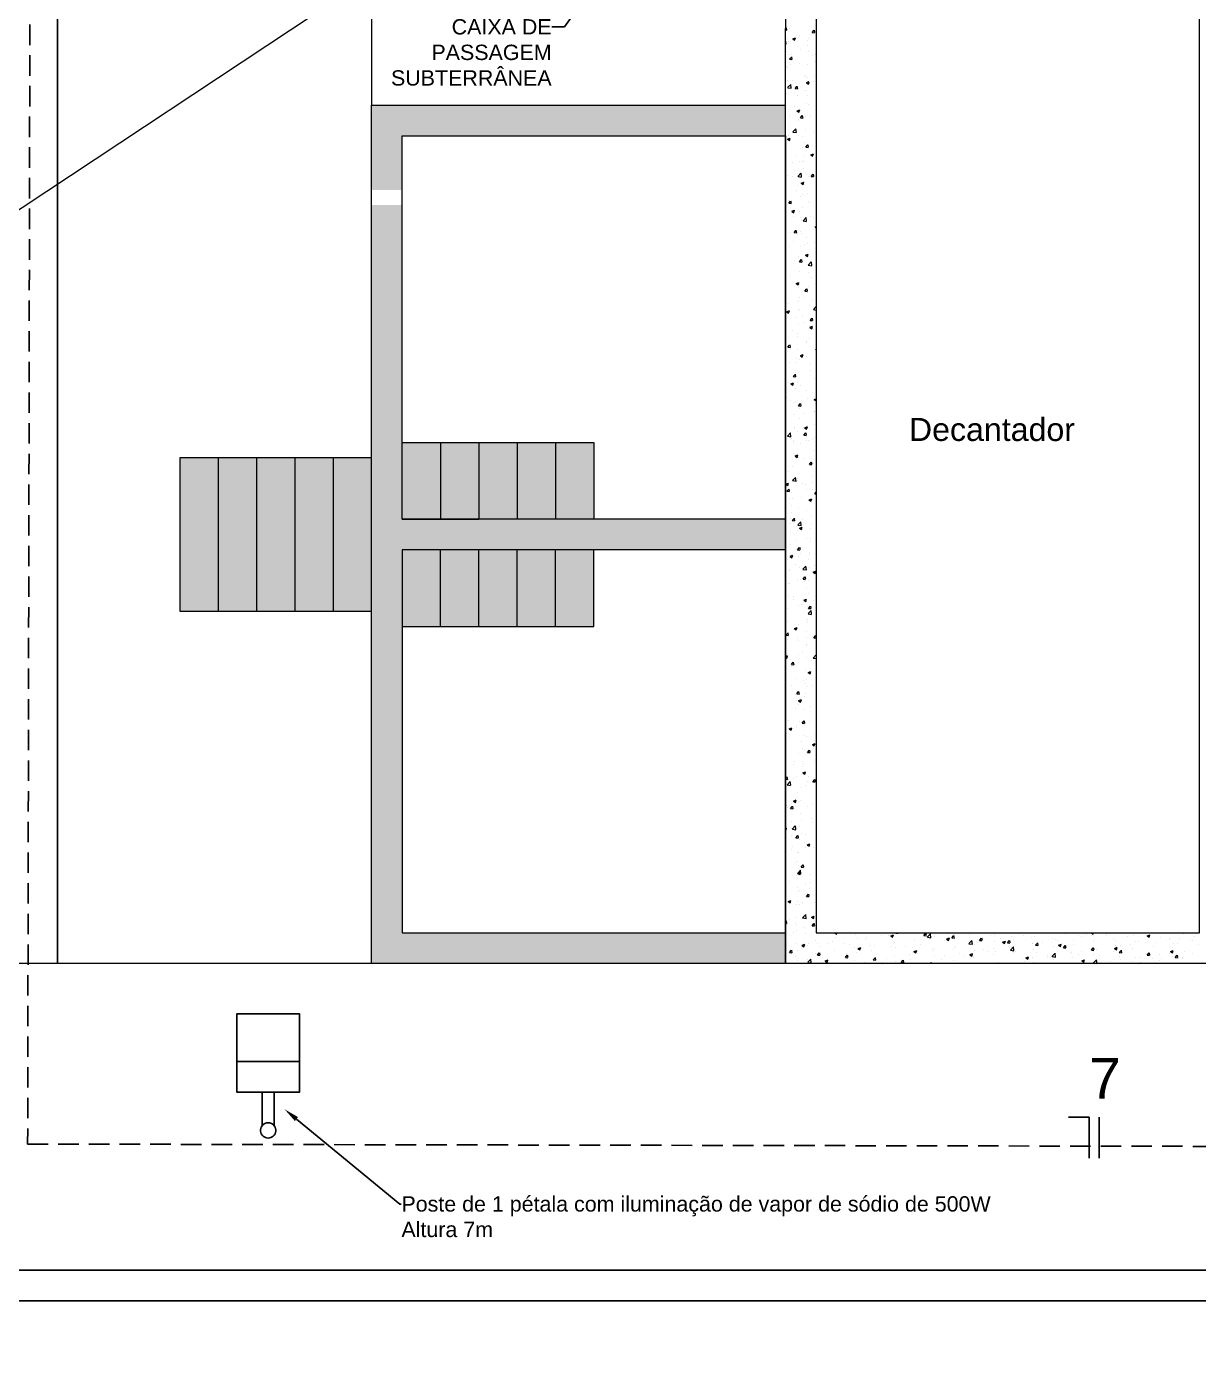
# Model space of a CAD drawing. Header units: millimetres. Extents: x 100 to 1222, y 100 to 694.
# Drawn here: x 248.09 to 276.75, y 511.61 to 544.28 of the extents above; entities that cross this region are included whole.
import ezdxf
from ezdxf import colors
from ezdxf.entities.mleader import LeaderData, LeaderLine
from ezdxf.math import Vec2, Vec3

# ---------------------------------------------------------------- set-up
doc = ezdxf.new("R2010")
doc.units = ezdxf.units.MM
doc.linetypes.add('DASHED', pattern=[0.75, 0.5, -0.25])
for name, color, linetype, lineweight in [('Alvenaria', 8, 'Continuous', 9), ('COTAS', 5, 'Continuous', 5), ('dados', 4, 'DASHED', 5), ('PAREDE', 7, 'Continuous', 9)]:
    doc.layers.add(name, color=color, linetype=linetype, lineweight=lineweight)
for name, color, linetype in [('EXTERN', 7, 'Continuous'), ('EXTERN-I', 251, 'Continuous'), ('PAREDES', 7, 'Continuous')]:
    doc.layers.add(name, color=color, linetype=linetype)
doc.styles.add('Annotative', font='Arial.ttf')
doc.styles.get("Standard").update_dxf_attribs({"font": 'Arial.ttf'})

msp = doc.modelspace()

# ---------------------------------------------------------------- hatches: boundary and pattern name
at = {"layer": 'Alvenaria'}
h = msp.add_hatch(dxfattribs=at)
h.set_pattern_fill('AR-CONC', color=256, scale=0.00375)
h.set_pattern_definition([(50, (-7.4424, -3450.46003), (0.68319251, -0.05977157), [0.0714375, -0.7858125]), (355, (-7.4424, -3450.46), (-0.13216283, 0.71646317), [0.05715, -0.62865219]), (100.451445, (-7.38545, -3450.465), (0.55102968, 0.65669157), [0.06071253, -0.66783842]), (46.1842, (-7.4424, -3450.2695), (1.0165464, -0.15765873), [0.10715625, -1.17871875]), (96.635558, (-7.3577, -3450.2827), (0.8902655, 0.92784797), [0.09106884, -1.00175853]), (351.18415, (-7.4424, -3450.2695), (0.8902655, 0.92784797), [0.08572488, -0.942974]), (21, (-7.34714, -3450.31716), (0.56855397, -0.38349449), [0.0714375, -0.7858125]), (326, (-7.34714, -3450.31716), (0.23175761, 0.69070487), [0.05715, -0.62865]), (71.451445, (-7.29976, -3450.3491), (0.80031157, 0.30721038), [0.06071253, -0.66783727]), (37.5, (-7.44239, -3450.46003), (0.011582262, 0.317081396), [0, -0.62103, 0, -0.638175, 0, -0.63103125]), (7.5, (-7.4424, -3450.46003), (0.250573734, 0.375677156), [0, -0.363855, 0, -0.6067425, 0, -0.24050625]), (327.5, (-7.6548, -3450.46003), (0.508464732, -0.02148279), [0, -0.238125, 0, -0.74295, 0, -0.9858375]), (317.5, (-7.75004, -3450.46003), (0.55548443, 0.09534934), [0, -0.3095625, 0, -0.493395, 0, -0.7000875])])
h.paths.add_polyline_path([(266.65, 542.362), (256.525, 542.362), (256.525, 540.289), (256.929, 540.289), (257.275, 540.289), (257.275, 541.612), (266.65, 541.612)])
h.paths.add_polyline_path([(257.275, 539.922), (256.929, 539.922), (256.525, 539.922), (256.525, 523.802), (256.929, 523.802), (257.275, 523.802), (257.275, 531.487), (266.65, 531.487), (266.65, 532.237), (257.275, 532.237)])
h.paths.add_polyline_path([(252.775, 533.737), (251.838, 533.737), (251.838, 529.987), (252.775, 529.987)])
h.paths.add_polyline_path([(253.713, 533.737), (252.775, 533.737), (252.775, 529.987), (253.713, 529.987)])
h.paths.add_polyline_path([(254.65, 533.737), (253.713, 533.737), (253.713, 529.987), (254.65, 529.987)])
h.paths.add_polyline_path([(255.588, 533.737), (254.65, 533.737), (254.65, 529.987), (255.588, 529.987)])
h.paths.add_polyline_path([(256.525, 533.737), (255.588, 533.737), (255.588, 529.987), (256.525, 529.987)])
h.paths.add_polyline_path([(258.213, 534.112), (257.275, 534.112), (257.275, 532.237), (258.213, 532.237)], flags=17)
h.paths.add_polyline_path([(259.15, 534.112), (258.213, 534.112), (258.213, 532.237), (259.15, 532.237)], flags=17)
h.paths.add_polyline_path([(260.088, 534.112), (259.15, 534.112), (259.15, 532.237), (260.088, 532.237)], flags=17)
h.paths.add_polyline_path([(261.025, 534.112), (260.088, 534.112), (260.088, 532.237), (261.025, 532.237)], flags=17)
h.paths.add_polyline_path([(261.963, 534.112), (261.025, 534.112), (261.025, 532.237), (261.963, 532.237)], flags=17)
h.paths.add_polyline_path([(261.963, 531.487), (261.025, 531.487), (261.025, 529.612), (261.963, 529.612)], flags=17)
h.paths.add_polyline_path([(261.025, 531.487), (260.088, 531.487), (260.088, 529.612), (261.025, 529.612)], flags=17)
h.paths.add_polyline_path([(260.088, 531.487), (259.15, 531.487), (259.15, 529.612), (260.088, 529.612)], flags=17)
h.paths.add_polyline_path([(259.15, 531.487), (258.213, 531.487), (258.213, 529.612), (259.15, 529.612)], flags=17)
h.paths.add_polyline_path([(258.213, 531.487), (257.275, 531.487), (257.275, 529.612), (258.213, 529.612)], flags=17)
h.paths.add_polyline_path([(266.65, 522.112), (257.275, 522.112), (257.275, 523.802), (256.929, 523.802), (256.525, 523.802), (256.525, 521.362), (266.65, 521.362)])

# ---------------------------------------------------------------- linework, layer by layer
at = {"color": 2}
for p, q in [((248.846, 545.754), (248.846, 521.362)), ((274.076, 517.602), (273.576, 517.602)), ((274.076, 517.602), (273.576, 517.602)), ((274.076, 517.602), (274.076, 516.602)), ((274.076, 517.602), (274.076, 516.602)), ((274.326, 517.602), (274.326, 516.602))]:
    msp.add_line(p, q, dxfattribs=at)
at = {"color": 2, "linetype": 'DASHED', "lineweight": 25}
for p, q in [((248.169, 545.082), (248.114, 516.948)), ((248.114, 516.948), (296.006, 516.853))]:
    msp.add_line(p, q, dxfattribs=at)
at = {"layer": 'Alvenaria'}
for p, q in [((266.65, 544.238), (266.665, 544.255)), ((266.65, 544.197), (266.676, 544.195)), ((266.685, 544.197), (266.674, 544.256)), ((266.676, 544.023), (266.676, 544.023)), ((266.743, 544.244), (266.743, 544.244)), ((266.827, 543.986), (266.894, 544.012)), ((266.874, 543.952), (266.893, 544.009)), ((266.914, 544.055), (266.914, 544.055)), ((266.964, 544.023), (266.964, 544.023)), ((266.999, 544.073), (266.999, 544.073)), ((267.213, 543.988), (267.213, 543.988)), ((267.275, 544.102), (267.275, 544.102)), ((267.302, 544.14), (267.348, 544.195)), ((267.302, 544.14), (267.359, 544.135)), ((267.368, 544.137), (267.357, 544.197)), ((266.65, 543.862), (266.663, 543.86)), ((266.663, 543.864), (266.653, 543.954)), ((266.664, 543.679), (266.664, 543.679)), ((266.691, 543.966), (266.691, 543.966)), ((266.732, 543.927), (266.732, 543.927)), ((266.826, 543.984), (266.873, 543.952)), ((267.025, 543.726), (267.025, 543.726)), ((267.193, 543.814), (267.193, 543.814)), ((267.199, 543.945), (267.199, 543.945)), ((267.201, 543.671), (267.201, 543.671)), ((266.72, 543.61), (266.72, 543.61)), ((266.751, 543.484), (266.797, 543.538)), ((266.751, 543.484), (266.808, 543.479)), ((266.774, 543.351), (266.774, 543.351)), ((266.817, 543.48), (266.806, 543.54)), ((266.809, 543.589), (266.809, 543.589)), ((267.001, 543.385), (267.001, 543.385)), ((267.19, 543.354), (267.19, 543.354)), ((267.318, 543.567), (267.318, 543.567)), ((267.376, 543.43), (267.376, 543.43)), ((267.394, 543.6), (267.4, 543.596)), ((267.396, 543.603), (267.4, 543.605)), ((266.65, 543.317), (266.662, 543.321)), ((266.65, 543.287), (266.661, 543.319)), ((266.708, 543.293), (266.708, 543.293)), ((267.125, 543.054), (267.125, 543.054)), ((267.132, 543.08), (267.132, 543.08)), ((267.178, 543.037), (267.178, 543.037)), ((267.364, 543.086), (267.364, 543.086)), ((266.697, 542.976), (266.697, 542.976)), ((266.702, 542.791), (266.777, 542.869)), ((266.704, 542.788), (266.789, 542.775)), ((266.789, 542.778), (266.779, 542.869)), ((266.825, 542.974), (266.825, 542.974)), ((266.874, 542.679), (266.874, 542.679)), ((266.883, 542.767), (266.929, 542.822)), ((266.883, 542.767), (266.94, 542.762)), ((266.949, 542.764), (266.938, 542.823)), ((266.962, 542.817), (266.962, 542.817)), ((267.113, 542.71), (267.113, 542.71)), ((267.163, 542.91), (267.21, 542.878)), ((267.164, 542.912), (267.231, 542.938)), ((267.166, 542.72), (267.166, 542.72)), ((267.21, 542.877), (267.23, 542.935)), ((267.333, 542.952), (267.333, 542.952)), ((266.685, 542.659), (266.685, 542.659)), ((266.943, 542.596), (266.943, 542.596)), ((267.155, 542.403), (267.155, 542.403)), ((267.19, 542.608), (267.19, 542.608)), ((267.223, 542.382), (267.223, 542.382)), ((266.662, 542.025), (266.662, 542.025)), ((266.674, 542.342), (266.674, 542.342)), ((266.757, 542.11), (266.757, 542.11)), ((266.862, 542.334), (266.862, 542.334)), ((266.931, 542.219), (266.978, 542.187)), ((266.932, 542.222), (266.999, 542.247)), ((266.979, 542.187), (266.998, 542.244)), ((266.998, 542.179), (266.998, 542.179)), ((267.015, 542.051), (267.061, 542.105)), ((267.015, 542.051), (267.072, 542.046)), ((267.081, 542.047), (267.07, 542.107)), ((267.143, 542.086), (267.143, 542.086)), ((267.266, 542.088), (267.266, 542.088)), ((266.651, 541.708), (266.651, 541.708)), ((266.829, 541.706), (266.903, 541.783)), ((266.83, 541.702), (266.915, 541.689)), ((266.916, 541.693), (266.905, 541.783)), ((266.958, 541.982), (266.958, 541.982)), ((266.973, 542.006), (266.973, 542.006)), ((267.132, 541.769), (267.132, 541.769)), ((267.324, 541.71), (267.324, 541.71)), ((266.699, 541.528), (266.747, 541.496)), ((266.7, 541.531), (266.767, 541.556)), ((266.722, 541.63), (266.722, 541.63)), ((266.747, 541.496), (266.766, 541.554)), ((266.959, 541.611), (266.959, 541.611)), ((267.076, 541.604), (267.076, 541.604)), ((267.12, 541.452), (267.12, 541.452)), ((267.147, 541.334), (267.193, 541.389)), ((267.187, 541.402), (267.187, 541.402)), ((267.213, 541.331), (267.202, 541.39)), ((266.891, 541.117), (266.891, 541.117)), ((267.073, 541.334), (267.073, 541.334)), ((267.109, 541.134), (267.109, 541.134)), ((267.147, 541.334), (267.204, 541.329)), ((267.268, 541.145), (267.315, 541.113)), ((267.269, 541.147), (267.336, 541.173)), ((267.311, 541.365), (267.311, 541.365)), ((267.315, 541.113), (267.335, 541.17)), ((267.399, 541.096), (267.399, 541.096)), ((266.662, 540.674), (266.651, 540.734)), ((266.822, 540.958), (266.822, 540.958)), ((266.995, 540.973), (266.995, 540.973)), ((267.061, 540.99), (267.061, 540.99)), ((267.091, 540.989), (267.091, 540.989)), ((267.097, 540.817), (267.097, 540.817)), ((266.65, 540.673), (266.653, 540.672)), ((266.701, 540.633), (266.701, 540.633)), ((266.81, 540.614), (266.81, 540.614)), ((266.955, 540.62), (267.029, 540.698)), ((266.956, 540.405), (266.956, 540.405)), ((266.957, 540.617), (267.041, 540.604)), ((267.042, 540.607), (267.031, 540.698)), ((267.036, 540.454), (267.083, 540.422)), ((267.037, 540.457), (267.104, 540.482)), ((267.084, 540.422), (267.103, 540.479)), ((267.085, 540.5), (267.085, 540.5)), ((267.171, 540.661), (267.171, 540.661)), ((267.21, 540.611), (267.21, 540.611)), ((267.28, 540.618), (267.326, 540.672)), ((267.28, 540.618), (267.337, 540.613)), ((267.345, 540.614), (267.334, 540.674)), ((266.92, 540.286), (266.92, 540.286)), ((267.024, 540.125), (267.024, 540.125)), ((267.074, 540.183), (267.074, 540.183)), ((267.184, 540.196), (267.184, 540.196)), ((266.67, 539.91), (266.67, 539.91)), ((266.716, 540.018), (266.716, 540.018)), ((266.729, 539.961), (266.775, 540.016)), ((266.729, 539.961), (266.786, 539.956)), ((266.794, 539.958), (266.783, 540.017)), ((266.804, 539.763), (266.852, 539.731)), ((266.805, 539.766), (266.872, 539.792)), ((266.852, 539.731), (266.871, 539.789)), ((266.992, 539.767), (266.992, 539.767)), ((267.062, 539.866), (267.062, 539.866)), ((267.225, 539.997), (267.225, 539.997)), ((267.271, 539.989), (267.271, 539.989)), ((266.835, 539.641), (266.835, 539.641)), ((267.021, 539.614), (267.021, 539.614)), ((267.051, 539.549), (267.051, 539.549)), ((267.081, 539.535), (267.155, 539.612)), ((267.083, 539.531), (267.168, 539.518)), ((267.168, 539.522), (267.158, 539.612)), ((267.259, 539.645), (267.259, 539.645)), ((267.343, 539.619), (267.343, 539.619)), ((266.77, 539.238), (266.77, 539.238)), ((266.861, 539.245), (266.907, 539.299)), ((266.861, 539.245), (266.918, 539.24)), ((266.926, 539.241), (266.915, 539.301)), ((266.953, 539.199), (266.953, 539.199)), ((267.009, 539.269), (267.009, 539.269)), ((267.039, 539.232), (267.039, 539.232)), ((267.158, 539.132), (267.158, 539.132)), ((267.369, 539.317), (267.369, 539.317)), ((267.373, 539.38), (267.4, 539.361)), ((267.374, 539.382), (267.4, 539.393)), ((266.758, 538.894), (266.758, 538.894)), ((266.85, 539.026), (266.85, 539.026)), ((267.027, 538.915), (267.027, 538.915)), ((267.119, 538.941), (267.119, 538.941)), ((267.181, 538.989), (267.181, 538.989)), ((267.358, 539.004), (267.358, 539.004)), ((266.868, 538.565), (266.868, 538.565)), ((266.968, 538.648), (266.968, 538.648)), ((266.99, 538.561), (266.99, 538.561)), ((266.993, 538.528), (267.039, 538.583)), ((266.993, 538.528), (267.05, 538.523)), ((267.016, 538.598), (267.016, 538.598)), ((267.059, 538.525), (267.048, 538.584)), ((267.141, 538.689), (267.188, 538.657)), ((267.142, 538.692), (267.209, 538.717)), ((267.189, 538.657), (267.208, 538.715)), ((267.208, 538.449), (267.282, 538.527)), ((267.209, 538.446), (267.294, 538.433)), ((267.295, 538.436), (267.284, 538.527)), ((266.783, 538.161), (266.783, 538.161)), ((267.004, 538.281), (267.004, 538.281)), ((267.219, 538.269), (267.219, 538.269)), ((267.291, 538.14), (267.291, 538.14)), ((266.909, 537.998), (266.957, 537.966)), ((266.91, 538.001), (266.977, 538.027)), ((266.95, 537.992), (266.95, 537.992)), ((266.957, 537.966), (266.976, 538.024)), ((266.969, 537.893), (266.969, 537.893)), ((266.983, 538.034), (266.983, 538.034)), ((266.993, 537.964), (266.993, 537.964)), ((267.125, 537.812), (267.171, 537.866)), ((267.125, 537.812), (267.182, 537.807)), ((267.179, 537.783), (267.179, 537.783)), ((267.191, 537.808), (267.18, 537.868)), ((267.207, 537.925), (267.207, 537.925)), ((266.718, 537.518), (266.718, 537.518)), ((266.957, 537.549), (266.957, 537.549)), ((266.981, 537.647), (266.981, 537.647)), ((267.102, 537.656), (267.102, 537.656)), ((267.317, 537.597), (267.317, 537.597)), ((266.677, 537.308), (266.725, 537.276)), ((266.679, 537.31), (266.745, 537.336)), ((266.706, 537.173), (266.706, 537.173)), ((266.725, 537.276), (266.745, 537.333)), ((266.916, 537.169), (266.916, 537.169)), ((266.97, 537.329), (266.97, 537.329)), ((266.987, 537.355), (266.987, 537.355)), ((267.067, 537.221), (267.067, 537.221)), ((267.257, 537.095), (267.303, 537.15)), ((267.323, 537.092), (267.312, 537.151)), ((267.334, 537.364), (267.4, 537.433)), ((267.336, 537.36), (267.4, 537.35)), ((266.816, 536.845), (266.816, 536.845)), ((266.958, 537.012), (266.958, 537.012)), ((267.117, 537.041), (267.117, 537.041)), ((267.246, 536.924), (267.293, 536.892)), ((267.247, 536.927), (267.314, 536.952)), ((267.257, 537.095), (267.314, 537.09)), ((267.294, 536.892), (267.313, 536.95)), ((266.706, 536.439), (266.752, 536.493)), ((266.727, 536.685), (266.727, 536.685)), ((266.772, 536.435), (266.761, 536.495)), ((266.946, 536.695), (266.946, 536.695)), ((266.948, 536.786), (266.948, 536.786)), ((267.167, 536.549), (267.167, 536.549)), ((267.176, 536.577), (267.176, 536.577)), ((267.235, 536.663), (267.235, 536.663)), ((266.706, 536.438), (266.763, 536.433)), ((266.917, 536.173), (266.917, 536.173)), ((266.935, 536.378), (266.935, 536.378)), ((266.984, 536.148), (266.984, 536.148)), ((267.014, 536.233), (267.062, 536.201)), ((267.015, 536.236), (267.082, 536.262)), ((267.05, 536.177), (267.05, 536.177)), ((267.062, 536.201), (267.081, 536.259)), ((267.155, 536.204), (267.155, 536.204)), ((267.389, 536.379), (267.4, 536.392)), ((267.389, 536.379), (267.4, 536.378)), ((266.742, 536.07), (266.742, 536.07)), ((266.904, 535.829), (266.904, 535.829)), ((266.923, 536.061), (266.923, 536.061)), ((267.25, 536.049), (267.25, 536.049)), ((267.265, 535.876), (267.265, 535.876)), ((266.666, 535.797), (266.666, 535.797)), ((266.783, 535.543), (266.83, 535.511)), ((266.784, 535.545), (266.85, 535.571)), ((266.83, 535.511), (266.85, 535.568)), ((266.838, 535.722), (266.884, 535.777)), ((266.838, 535.722), (266.895, 535.717)), ((266.86, 535.693), (266.86, 535.693)), ((266.904, 535.719), (266.893, 535.778)), ((266.912, 535.744), (266.912, 535.744)), ((266.945, 535.58), (266.945, 535.58)), ((267.015, 535.501), (267.015, 535.501)), ((267.369, 535.671), (267.369, 535.671)), ((267.395, 535.498), (267.395, 535.498)), ((266.657, 535.338), (266.65, 535.393)), ((266.65, 535.335), (266.656, 535.334)), ((266.654, 535.453), (266.654, 535.453)), ((266.675, 535.206), (266.675, 535.206)), ((266.9, 535.427), (266.9, 535.427)), ((267.173, 535.371), (267.173, 535.371)), ((267.183, 535.184), (267.183, 535.184)), ((267.352, 535.162), (267.4, 535.18)), ((267.366, 535.204), (267.366, 535.204)), ((267.383, 535.181), (267.383, 535.181)), ((266.764, 535.125), (266.764, 535.125)), ((266.875, 535.078), (266.875, 535.078)), ((266.888, 535.11), (266.888, 535.11)), ((266.971, 535.006), (267.017, 535.06)), ((266.971, 535.006), (267.028, 535.001)), ((266.981, 534.942), (266.981, 534.942)), ((267.036, 535.002), (267.025, 535.062)), ((267.351, 535.159), (267.398, 535.127)), ((267.353, 534.86), (267.353, 534.86)), ((267.372, 534.864), (267.372, 534.864)), ((267.384, 535.056), (267.384, 535.056)), ((267.399, 535.127), (267.4, 535.132)), ((266.877, 534.793), (266.877, 534.793)), ((266.994, 534.7), (266.994, 534.7)), ((267.115, 534.828), (267.115, 534.828)), ((267.36, 534.547), (267.36, 534.547)), ((266.696, 534.265), (266.77, 534.342)), ((266.698, 534.261), (266.783, 534.248)), ((266.783, 534.252), (266.773, 534.343)), ((266.808, 534.213), (266.808, 534.213)), ((266.864, 534.453), (266.864, 534.453)), ((266.865, 534.476), (266.865, 534.476)), ((266.942, 534.374), (266.942, 534.374)), ((267.103, 534.484), (267.103, 534.484)), ((267.103, 534.289), (267.149, 534.344)), ((267.103, 534.289), (267.16, 534.284)), ((267.119, 534.469), (267.167, 534.437)), ((267.121, 534.471), (267.187, 534.497)), ((267.168, 534.286), (267.157, 534.345)), ((267.167, 534.436), (267.186, 534.494)), ((267.317, 534.192), (267.317, 534.192)), ((267.348, 534.23), (267.348, 534.23)), ((266.852, 534.108), (266.852, 534.108)), ((266.854, 534.159), (266.854, 534.159)), ((267.009, 534.086), (267.009, 534.086)), ((267.17, 534.165), (267.17, 534.165)), ((267.213, 534.156), (267.213, 534.156)), ((267.337, 533.913), (267.337, 533.913)), ((266.842, 533.842), (266.842, 533.842)), ((266.888, 533.778), (266.935, 533.746)), ((266.889, 533.781), (266.955, 533.806)), ((266.935, 533.746), (266.955, 533.803)), ((266.962, 533.78), (266.962, 533.78)), ((266.978, 533.736), (266.978, 533.736)), ((267.127, 533.708), (267.127, 533.708)), ((267.235, 533.573), (267.281, 533.627)), ((267.235, 533.573), (267.292, 533.568)), ((267.301, 533.569), (267.29, 533.629)), ((267.325, 533.596), (267.325, 533.596)), ((266.712, 533.405), (266.712, 533.405)), ((266.819, 533.207), (266.819, 533.207)), ((266.822, 533.179), (266.897, 533.257)), ((266.831, 533.524), (266.831, 533.524)), ((266.909, 533.167), (266.899, 533.257)), ((266.942, 533.221), (266.942, 533.221)), ((267.313, 533.484), (267.313, 533.484)), ((267.314, 533.279), (267.314, 533.279)), ((266.656, 533.087), (266.703, 533.055)), ((266.657, 533.09), (266.724, 533.115)), ((266.684, 532.916), (266.73, 532.971)), ((266.684, 532.916), (266.741, 532.911)), ((266.704, 533.055), (266.723, 533.113)), ((266.75, 532.913), (266.739, 532.972)), ((266.807, 532.89), (266.807, 532.89)), ((266.824, 533.176), (266.909, 533.163)), ((266.939, 533.168), (266.939, 533.168)), ((267.063, 533.108), (267.063, 533.108)), ((267.142, 533.093), (267.142, 533.093)), ((267.167, 532.959), (267.167, 532.959)), ((267.301, 533.139), (267.301, 533.139)), ((267.302, 532.962), (267.302, 532.962)), ((267.367, 532.856), (267.4, 532.896)), ((266.752, 532.737), (266.752, 532.737)), ((266.796, 532.573), (266.796, 532.573)), ((266.812, 532.732), (266.812, 532.732)), ((267.051, 532.764), (267.051, 532.764)), ((267.224, 532.704), (267.272, 532.672)), ((267.226, 532.706), (267.292, 532.732)), ((267.261, 532.715), (267.261, 532.715)), ((267.272, 532.672), (267.291, 532.729)), ((267.291, 532.645), (267.291, 532.645)), ((267.367, 532.856), (267.4, 532.853)), ((266.784, 532.256), (266.784, 532.256)), ((266.8, 532.388), (266.8, 532.388)), ((266.816, 532.199), (266.862, 532.254)), ((266.882, 532.196), (266.871, 532.256)), ((266.976, 532.53), (266.976, 532.53)), ((267.075, 532.229), (267.075, 532.229)), ((267.161, 532.436), (267.161, 532.436)), ((267.279, 532.328), (267.279, 532.328)), ((266.767, 532.122), (266.767, 532.122)), ((266.773, 531.939), (266.773, 531.939)), ((266.816, 532.199), (266.873, 532.194)), ((266.91, 532.06), (266.91, 532.06)), ((266.936, 531.962), (266.936, 531.962)), ((266.949, 532.094), (267.023, 532.171)), ((266.95, 532.09), (267.035, 532.077)), ((266.993, 532.013), (267.04, 531.981)), ((266.994, 532.016), (267.061, 532.041)), ((267.036, 532.081), (267.025, 532.172)), ((267.04, 531.981), (267.06, 532.038)), ((267.267, 532.011), (267.267, 532.011)), ((267.276, 532.101), (267.276, 532.101)), ((266.66, 531.684), (266.66, 531.684)), ((266.761, 531.622), (266.761, 531.622)), ((266.886, 531.745), (266.886, 531.745)), ((267.165, 531.753), (267.165, 531.753)), ((267.256, 531.693), (267.256, 531.693)), ((267.261, 531.763), (267.261, 531.763)), ((267.394, 531.723), (267.394, 531.723)), ((266.7, 531.258), (266.7, 531.258)), ((266.749, 531.305), (266.749, 531.305)), ((266.761, 531.322), (266.808, 531.29)), ((266.762, 531.325), (266.829, 531.351)), ((266.809, 531.29), (266.828, 531.348)), ((266.948, 531.483), (266.994, 531.538)), ((266.948, 531.483), (267.005, 531.478)), ((266.973, 531.324), (266.973, 531.324)), ((267.014, 531.48), (267.003, 531.539)), ((267.011, 531.388), (267.011, 531.388)), ((267.244, 531.376), (267.244, 531.376)), ((267.249, 531.419), (267.249, 531.419)), ((266.738, 530.988), (266.738, 530.988)), ((266.76, 531.012), (266.76, 531.012)), ((266.901, 531.13), (266.901, 531.13)), ((266.999, 531.043), (266.999, 531.043)), ((267.075, 531.008), (267.149, 531.086)), ((267.077, 531.005), (267.161, 530.992)), ((267.162, 530.996), (267.151, 531.086)), ((267.209, 531.236), (267.209, 531.236)), ((267.233, 531.059), (267.233, 531.059)), ((267.329, 530.939), (267.377, 530.907)), ((267.331, 530.941), (267.397, 530.967)), ((267.359, 531.091), (267.359, 531.091)), ((267.377, 530.907), (267.396, 530.964)), ((266.726, 530.671), (266.726, 530.671)), ((266.748, 530.668), (266.748, 530.668)), ((266.934, 530.756), (266.934, 530.756)), ((267.019, 530.752), (267.019, 530.752)), ((267.08, 530.767), (267.126, 530.821)), ((267.08, 530.767), (267.137, 530.762)), ((267.109, 530.715), (267.109, 530.715)), ((267.146, 530.763), (267.135, 530.823)), ((267.221, 530.742), (267.221, 530.742)), ((266.715, 530.354), (266.715, 530.354)), ((266.834, 530.265), (266.834, 530.265)), ((266.858, 530.34), (266.858, 530.34)), ((267.099, 530.251), (267.166, 530.276)), ((267.145, 530.216), (267.165, 530.274)), ((267.162, 530.546), (267.162, 530.546)), ((267.209, 530.425), (267.209, 530.425)), ((266.703, 530.037), (266.703, 530.037)), ((266.97, 530.118), (266.97, 530.118)), ((267.034, 530.138), (267.034, 530.138)), ((267.098, 530.248), (267.145, 530.216)), ((267.198, 530.108), (267.198, 530.108)), ((267.201, 529.923), (267.275, 530)), ((267.209, 530.043), (267.209, 530.043)), ((267.213, 530.05), (267.258, 530.105)), ((267.213, 530.05), (267.269, 530.045)), ((267.278, 530.047), (267.267, 530.106)), ((267.288, 529.91), (267.278, 530.001)), ((267.342, 530.244), (267.342, 530.244)), ((266.692, 529.72), (266.692, 529.72)), ((266.959, 529.667), (266.959, 529.667)), ((267.153, 529.76), (267.153, 529.76)), ((267.186, 529.791), (267.186, 529.791)), ((267.197, 529.699), (267.197, 529.699)), ((267.203, 529.919), (267.288, 529.906)), ((266.661, 529.393), (266.707, 529.448)), ((266.661, 529.393), (266.718, 529.388)), ((266.68, 529.402), (266.68, 529.402)), ((266.708, 529.292), (266.708, 529.292)), ((266.727, 529.39), (266.716, 529.45)), ((266.866, 529.557), (266.913, 529.525)), ((266.867, 529.56), (266.934, 529.586)), ((266.914, 529.525), (266.933, 529.583)), ((266.931, 529.549), (266.931, 529.549)), ((266.947, 529.323), (266.947, 529.323)), ((267.159, 529.34), (267.159, 529.34)), ((267.175, 529.474), (267.175, 529.474)), ((267.307, 529.371), (267.307, 529.371)), ((267.345, 529.334), (267.391, 529.388)), ((267.345, 529.334), (267.4, 529.329)), ((267.4, 529.384), (267.399, 529.39)), ((266.659, 529.167), (266.659, 529.167)), ((266.668, 529.085), (266.668, 529.085)), ((266.967, 529.273), (266.967, 529.273)), ((267.057, 528.995), (267.057, 528.995)), ((267.163, 529.157), (267.163, 529.157)), ((267.168, 529.145), (267.168, 529.145)), ((266.65, 528.875), (266.702, 528.895)), ((266.65, 528.856), (266.681, 528.835)), ((266.657, 528.768), (266.657, 528.768)), ((266.682, 528.835), (266.701, 528.892)), ((266.696, 528.948), (266.696, 528.948)), ((266.778, 528.789), (266.778, 528.789)), ((266.794, 528.677), (266.84, 528.732)), ((266.794, 528.677), (266.851, 528.672)), ((266.859, 528.674), (266.848, 528.733)), ((266.967, 528.912), (266.967, 528.912)), ((267.152, 528.84), (267.152, 528.84)), ((267.286, 528.767), (267.286, 528.767)), ((267.328, 528.837), (267.4, 528.913)), ((267.329, 528.834), (267.4, 528.823)), ((266.806, 528.619), (266.806, 528.619)), ((266.928, 528.343), (266.928, 528.343)), ((267.14, 528.523), (267.14, 528.523)), ((267.157, 528.323), (267.157, 528.323)), ((267.203, 528.483), (267.25, 528.451)), ((267.204, 528.486), (267.271, 528.511)), ((267.25, 528.451), (267.27, 528.509)), ((267.396, 528.354), (267.396, 528.354)), ((266.793, 528.174), (266.793, 528.174)), ((266.926, 527.96), (266.972, 528.015)), ((266.991, 527.957), (266.98, 528.017)), ((267.101, 528.281), (267.101, 528.281)), ((267.128, 528.206), (267.128, 528.206)), ((267.145, 527.979), (267.145, 527.979)), ((267.156, 528.134), (267.156, 528.134)), ((267.301, 528.153), (267.301, 528.153)), ((266.907, 527.947), (266.907, 527.947)), ((266.911, 527.797), (266.911, 527.797)), ((266.926, 527.96), (266.983, 527.955)), ((266.964, 527.705), (266.964, 527.705)), ((266.971, 527.792), (267.018, 527.76)), ((266.972, 527.795), (267.039, 527.821)), ((267.019, 527.76), (267.038, 527.818)), ((267.117, 527.888), (267.117, 527.888)), ((267.255, 527.65), (267.255, 527.65)), ((266.656, 527.571), (266.656, 527.571)), ((266.894, 527.603), (266.894, 527.603)), ((267.105, 527.571), (267.105, 527.571)), ((266.726, 527.31), (266.726, 527.31)), ((266.739, 527.102), (266.787, 527.07)), ((266.74, 527.104), (266.807, 527.13)), ((266.787, 527.07), (266.806, 527.127)), ((266.925, 527.137), (266.925, 527.137)), ((266.926, 527.182), (266.926, 527.182)), ((267.005, 527.275), (267.005, 527.275)), ((267.058, 527.244), (267.104, 527.299)), ((267.058, 527.244), (267.115, 527.239)), ((267.094, 527.254), (267.094, 527.254)), ((267.124, 527.241), (267.113, 527.3)), ((267.234, 527.288), (267.234, 527.288)), ((266.651, 526.811), (266.65, 526.812)), ((266.754, 526.899), (266.754, 526.899)), ((267.045, 526.804), (267.045, 526.804)), ((267.082, 526.937), (267.082, 526.937)), ((267.153, 526.928), (267.153, 526.928)), ((267.308, 526.718), (267.355, 526.686)), ((267.309, 526.721), (267.376, 526.746)), ((267.355, 526.686), (267.375, 526.744)), ((267.356, 526.978), (267.356, 526.978)), ((266.962, 526.499), (266.962, 526.499)), ((267.07, 526.62), (267.07, 526.62)), ((267.105, 526.603), (267.105, 526.603)), ((267.19, 526.528), (267.236, 526.582)), ((267.19, 526.528), (267.247, 526.523)), ((267.256, 526.524), (267.245, 526.584)), ((267.343, 526.634), (267.343, 526.634)), ((266.854, 526.227), (266.854, 526.227)), ((266.859, 526.317), (266.859, 526.317)), ((267.059, 526.303), (267.059, 526.303)), ((267.06, 526.19), (267.06, 526.19)), ((267.076, 526.028), (267.123, 525.996)), ((267.077, 526.03), (267.144, 526.056)), ((267.093, 526.258), (267.093, 526.258)), ((267.124, 525.995), (267.143, 526.053)), ((267.367, 526.296), (267.367, 526.296)), ((266.65, 525.884), (266.685, 525.926)), ((266.65, 525.87), (266.696, 525.866)), ((266.67, 525.833), (266.67, 525.833)), ((266.69, 525.739), (266.764, 525.816)), ((266.692, 525.735), (266.776, 525.722)), ((266.705, 525.867), (266.694, 525.927)), ((266.777, 525.726), (266.766, 525.816)), ((266.842, 525.883), (266.842, 525.883)), ((266.922, 525.931), (266.922, 525.931)), ((267.047, 525.986), (267.047, 525.986)), ((267.151, 525.722), (267.151, 525.722)), ((267.178, 525.812), (267.178, 525.812)), ((267.203, 525.93), (267.203, 525.93)), ((267.322, 525.811), (267.368, 525.866)), ((267.322, 525.811), (267.379, 525.806)), ((267.388, 525.808), (267.377, 525.867)), ((266.845, 525.339), (266.912, 525.365)), ((266.892, 525.305), (266.911, 525.362)), ((266.952, 525.554), (266.952, 525.554)), ((267.036, 525.669), (267.036, 525.669)), ((266.685, 525.219), (266.685, 525.219)), ((266.702, 525.179), (266.702, 525.179)), ((266.771, 525.154), (266.817, 525.209)), ((266.771, 525.154), (266.828, 525.149)), ((266.837, 525.151), (266.826, 525.211)), ((266.844, 525.337), (266.892, 525.305)), ((266.959, 525.293), (266.959, 525.293)), ((266.993, 525.325), (266.993, 525.325)), ((267.013, 525.035), (267.013, 525.035)), ((267.024, 525.352), (267.024, 525.352)), ((267.193, 525.197), (267.193, 525.197)), ((267.303, 525.258), (267.303, 525.258)), ((266.803, 524.841), (266.803, 524.841)), ((266.816, 524.653), (266.89, 524.73)), ((266.903, 524.64), (266.893, 524.731)), ((266.919, 524.725), (266.919, 524.725)), ((267.001, 524.718), (267.001, 524.718)), ((267.053, 524.882), (267.053, 524.882)), ((267.291, 524.914), (267.291, 524.914)), ((267.311, 524.819), (267.311, 524.819)), ((266.65, 524.663), (266.68, 524.674)), ((266.65, 524.62), (266.66, 524.614)), ((266.66, 524.614), (266.679, 524.672)), ((266.802, 524.507), (266.802, 524.507)), ((266.818, 524.65), (266.903, 524.636)), ((266.903, 524.438), (266.949, 524.493)), ((266.903, 524.438), (266.96, 524.433)), ((266.969, 524.435), (266.958, 524.494)), ((266.989, 524.401), (266.989, 524.401)), ((267.041, 524.538), (267.041, 524.538)), ((267.148, 524.516), (267.148, 524.516)), ((266.79, 524.162), (266.79, 524.162)), ((266.818, 524.226), (266.818, 524.226)), ((266.956, 524.087), (266.956, 524.087)), ((266.978, 524.083), (266.978, 524.083)), ((267.126, 524.333), (267.126, 524.333)), ((267.151, 524.21), (267.151, 524.21)), ((267.181, 524.263), (267.228, 524.231)), ((267.182, 524.265), (267.249, 524.291)), ((267.229, 524.231), (267.248, 524.288)), ((267.327, 524.205), (267.327, 524.205)), ((266.9, 523.834), (266.9, 523.834)), ((266.936, 523.849), (266.936, 523.849)), ((266.966, 523.766), (266.966, 523.766)), ((267.036, 523.721), (267.082, 523.776)), ((267.101, 523.718), (267.09, 523.778)), ((266.917, 523.519), (266.917, 523.519)), ((266.942, 523.568), (267.017, 523.645)), ((266.944, 523.564), (267.029, 523.551)), ((266.949, 523.572), (266.997, 523.54)), ((266.95, 523.575), (267.017, 523.6)), ((266.955, 523.449), (266.955, 523.449)), ((266.997, 523.54), (267.016, 523.597)), ((267.029, 523.555), (267.019, 523.645)), ((267.036, 523.721), (267.093, 523.716)), ((267.251, 523.538), (267.251, 523.538)), ((266.751, 523.362), (266.751, 523.362)), ((266.943, 523.132), (266.943, 523.132)), ((266.952, 523.234), (266.952, 523.234)), ((267.001, 523.162), (267.001, 523.162)), ((267.145, 523.31), (267.145, 523.31)), ((267.239, 523.193), (267.239, 523.193)), ((267.259, 523.34), (267.259, 523.34)), ((266.717, 522.881), (266.765, 522.849)), ((266.719, 522.884), (266.785, 522.909)), ((266.75, 522.786), (266.75, 522.786)), ((266.765, 522.849), (266.785, 522.907)), ((266.931, 522.815), (266.931, 522.815)), ((266.953, 522.881), (266.953, 522.881)), ((266.989, 522.818), (266.989, 522.818)), ((267.07, 522.856), (267.07, 522.856)), ((267.168, 523.005), (267.214, 523.06)), ((267.168, 523.005), (267.225, 523)), ((267.233, 523.002), (267.222, 523.061)), ((267.349, 522.865), (267.349, 522.865)), ((266.738, 522.442), (266.738, 522.442)), ((266.92, 522.498), (266.92, 522.498)), ((267.069, 522.482), (267.143, 522.559)), ((267.07, 522.478), (267.155, 522.465)), ((267.099, 522.489), (267.099, 522.489)), ((267.156, 522.469), (267.145, 522.56)), ((267.286, 522.498), (267.333, 522.466)), ((267.287, 522.5), (267.354, 522.526)), ((267.334, 522.466), (267.353, 522.523)), ((266.65, 522.388), (266.663, 522.403)), ((266.65, 522.345), (266.674, 522.343)), ((266.682, 522.345), (266.671, 522.405)), ((266.848, 522.114), (266.848, 522.114)), ((266.884, 522.369), (266.884, 522.369)), ((266.908, 522.181), (266.908, 522.181)), ((266.914, 522.313), (266.914, 522.313)), ((267.085, 522.242), (267.085, 522.242)), ((267.142, 522.103), (267.142, 522.103)), ((267.3, 522.289), (267.346, 522.343)), ((267.3, 522.289), (267.357, 522.284)), ((267.366, 522.285), (267.355, 522.345)), ((267.393, 522.348), (267.393, 522.348)), ((267.397, 522.248), (267.397, 522.248)), ((267.858, 522.112), (267.902, 522.082)), ((267.902, 522.082), (267.912, 522.112)), ((269.35, 522.109), (269.352, 522.112)), ((269.35, 522.109), (269.406, 522.104)), ((269.415, 522.106), (269.414, 522.112)), ((270.033, 522.049), (270.079, 522.104)), ((270.098, 522.046), (270.087, 522.106)), ((271.99, 522.105), (271.99, 522.105)), ((272.986, 522.112), (272.986, 522.112)), ((273.222, 522.095), (273.222, 522.095)), ((274.137, 522.112), (274.178, 522.084)), ((274.178, 522.084), (274.187, 522.112)), ((275.651, 522.109), (275.651, 522.109)), ((266.695, 521.885), (266.695, 521.885)), ((266.897, 521.864), (266.897, 521.864)), ((267.054, 521.807), (267.102, 521.775)), ((267.055, 521.81), (267.122, 521.835)), ((267.102, 521.775), (267.121, 521.832)), ((267.199, 521.817), (267.199, 521.817)), ((267.203, 521.864), (267.203, 521.864)), ((267.386, 521.931), (267.386, 521.931)), ((267.438, 521.849), (267.438, 521.849)), ((267.506, 521.77), (267.506, 521.77)), ((267.712, 521.842), (267.712, 521.842)), ((267.798, 521.896), (267.798, 521.896)), ((267.867, 521.992), (267.867, 521.992)), ((268.061, 521.865), (268.061, 521.865)), ((268.22, 521.821), (268.22, 521.821)), ((268.362, 522.063), (268.362, 522.063)), ((268.4, 521.975), (268.4, 521.975)), ((268.617, 521.961), (268.617, 521.961)), ((268.638, 522.007), (268.638, 522.007)), ((268.729, 521.799), (268.729, 521.799)), ((268.839, 521.813), (268.839, 521.813)), ((268.999, 522.054), (268.999, 522.054)), ((269.172, 522.056), (269.172, 522.056)), ((269.223, 522.038), (269.271, 522.006)), ((269.225, 522.041), (269.291, 522.066)), ((269.237, 521.778), (269.237, 521.778)), ((269.271, 522.006), (269.29, 522.063)), ((269.32, 521.874), (269.32, 521.874)), ((269.589, 521.789), (269.589, 521.789)), ((269.815, 521.946), (269.815, 521.946)), ((269.949, 521.837), (269.949, 521.837)), ((270.033, 522.049), (270.09, 522.044)), ((270.118, 522.009), (270.193, 522.086)), ((270.12, 522.006), (270.205, 521.992)), ((270.205, 521.996), (270.195, 522.087)), ((270.304, 522.013), (270.304, 522.013)), ((270.551, 521.916), (270.551, 521.916)), ((270.592, 521.962), (270.64, 521.93)), ((270.594, 521.964), (270.66, 521.99)), ((270.64, 521.93), (270.659, 521.987)), ((270.645, 522.091), (270.645, 522.091)), ((270.716, 521.99), (270.762, 522.044)), ((270.716, 521.99), (270.773, 521.985)), ((270.782, 521.986), (270.77, 522.046)), ((270.785, 522.074), (270.785, 522.074)), ((270.789, 521.947), (270.789, 521.947)), ((270.799, 521.774), (270.799, 521.774)), ((271.135, 521.851), (271.209, 521.929)), ((271.137, 521.848), (271.221, 521.835)), ((271.15, 521.995), (271.15, 521.995)), ((271.153, 522.07), (271.153, 522.07)), ((271.222, 521.839), (271.211, 521.929)), ((271.268, 521.828), (271.268, 521.828)), ((271.355, 521.869), (271.355, 521.869)), ((271.399, 521.93), (271.445, 521.985)), ((271.399, 521.93), (271.456, 521.925)), ((271.465, 521.927), (271.454, 521.986)), ((271.662, 522.048), (271.662, 522.048)), ((271.752, 522.074), (271.752, 522.074)), ((271.757, 521.895), (271.757, 521.895)), ((271.91, 521.965), (271.91, 521.965)), ((271.961, 521.885), (272.009, 521.853)), ((271.962, 521.888), (272.029, 521.914)), ((272.009, 521.853), (272.028, 521.911)), ((272.082, 521.87), (272.128, 521.925)), ((272.082, 521.87), (272.139, 521.865)), ((272.1, 521.777), (272.1, 521.777)), ((272.148, 521.867), (272.137, 521.926)), ((272.151, 521.694), (272.226, 521.771)), ((272.17, 522.027), (272.17, 522.027)), ((272.238, 521.681), (272.228, 521.771)), ((272.238, 521.956), (272.238, 521.956)), ((272.466, 522.06), (272.466, 522.06)), ((272.678, 522.005), (272.678, 522.005)), ((272.694, 521.851), (272.694, 521.851)), ((272.702, 521.856), (272.702, 521.856)), ((272.733, 522.028), (272.733, 522.028)), ((272.765, 521.81), (272.811, 521.865)), ((272.765, 521.81), (272.822, 521.805)), ((272.831, 521.807), (272.82, 521.867)), ((272.94, 521.888), (272.94, 521.888)), ((273.187, 521.984), (273.187, 521.984)), ((273.211, 521.778), (273.211, 521.778)), ((273.25, 521.946), (273.25, 521.946)), ((273.301, 521.935), (273.301, 521.935)), ((273.33, 521.809), (273.377, 521.777)), ((273.331, 521.812), (273.398, 521.837)), ((273.378, 521.777), (273.397, 521.835)), ((273.449, 521.751), (273.495, 521.805)), ((273.495, 522.09), (273.495, 522.09)), ((273.514, 521.747), (273.503, 521.807)), ((273.692, 521.839), (273.692, 521.839)), ((273.695, 521.962), (273.695, 521.962)), ((273.805, 522.042), (273.805, 522.042)), ((273.902, 522.014), (273.902, 522.014)), ((274.003, 522.069), (274.003, 522.069)), ((274.141, 522.046), (274.141, 522.046)), ((274.186, 521.91), (274.186, 521.91)), ((274.204, 521.941), (274.204, 521.941)), ((274.502, 522.093), (274.502, 522.093)), ((274.511, 522.047), (274.511, 522.047)), ((274.675, 521.977), (274.675, 521.977)), ((274.712, 521.919), (274.712, 521.919)), ((274.724, 521.804), (274.724, 521.804)), ((274.853, 521.797), (274.853, 521.797)), ((275.02, 522.026), (275.02, 522.026)), ((275.091, 521.828), (275.091, 521.828)), ((275.157, 522.038), (275.157, 522.038)), ((275.221, 521.898), (275.221, 521.898)), ((275.28, 521.899), (275.28, 521.899)), ((275.452, 521.876), (275.452, 521.876)), ((275.499, 522.04), (275.547, 522.008)), ((275.5, 522.043), (275.567, 522.068)), ((275.528, 522.004), (275.528, 522.004)), ((275.547, 522.008), (275.566, 522.065)), ((275.64, 521.792), (275.64, 521.792)), ((275.729, 521.876), (275.729, 521.876)), ((275.835, 521.994), (275.835, 521.994)), ((276.037, 521.983), (276.037, 521.983)), ((276.053, 521.955), (276.053, 521.955)), ((276.129, 521.859), (276.129, 521.859)), ((276.238, 521.855), (276.238, 521.855)), ((276.292, 521.986), (276.292, 521.986)), ((276.391, 522.09), (276.391, 522.09)), ((276.545, 521.961), (276.545, 521.961)), ((276.61, 521.92), (276.61, 521.92)), ((276.653, 522.034), (276.653, 522.034)), ((276.746, 521.833), (276.746, 521.833)), ((266.749, 521.632), (266.795, 521.687)), ((266.749, 521.632), (266.806, 521.627)), ((266.815, 521.628), (266.804, 521.688)), ((266.885, 521.547), (266.885, 521.547)), ((266.949, 521.442), (266.949, 521.442)), ((266.95, 521.675), (266.95, 521.675)), ((267.187, 521.473), (267.187, 521.473)), ((267.195, 521.397), (267.269, 521.474)), ((267.282, 521.384), (267.271, 521.474)), ((267.374, 521.614), (267.374, 521.614)), ((267.432, 521.572), (267.478, 521.627)), ((267.432, 521.572), (267.489, 521.567)), ((267.498, 521.569), (267.487, 521.628)), ((267.548, 521.521), (267.548, 521.521)), ((267.624, 521.426), (267.691, 521.452)), ((267.671, 521.391), (267.69, 521.449)), ((267.855, 521.675), (267.855, 521.675)), ((268.115, 521.512), (268.161, 521.567)), ((268.115, 521.512), (268.172, 521.507)), ((268.149, 521.6), (268.149, 521.6)), ((268.181, 521.509), (268.17, 521.569)), ((268.35, 521.746), (268.35, 521.746)), ((268.388, 521.631), (268.388, 521.631)), ((268.423, 521.731), (268.471, 521.699)), ((268.424, 521.733), (268.491, 521.759)), ((268.471, 521.699), (268.49, 521.756)), ((268.749, 521.679), (268.749, 521.679)), ((268.798, 521.453), (268.844, 521.507)), ((268.798, 521.453), (268.855, 521.448)), ((268.827, 521.496), (268.827, 521.496)), ((268.864, 521.449), (268.853, 521.509)), ((269.133, 521.488), (269.133, 521.488)), ((269.309, 521.557), (269.309, 521.557)), ((269.35, 521.758), (269.35, 521.758)), ((269.482, 521.393), (269.528, 521.448)), ((269.547, 521.389), (269.536, 521.449)), ((269.688, 521.583), (269.688, 521.583)), ((269.699, 521.461), (269.699, 521.461)), ((269.746, 521.756), (269.746, 521.756)), ((269.792, 521.654), (269.839, 521.622)), ((269.793, 521.657), (269.86, 521.683)), ((269.803, 521.629), (269.803, 521.629)), ((269.84, 521.622), (269.859, 521.68)), ((270.244, 521.679), (270.244, 521.679)), ((270.254, 521.735), (270.254, 521.735)), ((270.292, 521.696), (270.292, 521.696)), ((270.3, 521.54), (270.3, 521.54)), ((270.472, 521.469), (270.472, 521.469)), ((270.539, 521.572), (270.539, 521.572)), ((270.763, 521.713), (270.763, 521.713)), ((270.773, 521.757), (270.773, 521.757)), ((270.899, 521.619), (270.899, 521.619)), ((271.028, 521.565), (271.028, 521.565)), ((271.161, 521.578), (271.208, 521.546)), ((271.162, 521.581), (271.229, 521.606)), ((271.209, 521.546), (271.228, 521.604)), ((271.257, 521.511), (271.257, 521.511)), ((271.271, 521.692), (271.271, 521.692)), ((271.501, 521.698), (271.501, 521.698)), ((271.583, 521.66), (271.583, 521.66)), ((271.739, 521.73), (271.739, 521.73)), ((271.746, 521.578), (271.746, 521.578)), ((271.78, 521.67), (271.78, 521.67)), ((272.139, 521.755), (272.139, 521.755)), ((272.153, 521.69), (272.238, 521.677)), ((272.227, 521.639), (272.227, 521.639)), ((272.288, 521.649), (272.288, 521.649)), ((272.451, 521.481), (272.451, 521.481)), ((272.53, 521.502), (272.577, 521.47)), ((272.531, 521.505), (272.598, 521.53)), ((272.577, 521.47), (272.597, 521.527)), ((272.69, 521.512), (272.69, 521.512)), ((272.721, 521.71), (272.721, 521.71)), ((272.797, 521.627), (272.797, 521.627)), ((273.05, 521.56), (273.05, 521.56)), ((273.058, 521.517), (273.058, 521.517)), ((273.168, 521.536), (273.242, 521.613)), ((273.17, 521.533), (273.254, 521.519)), ((273.199, 521.46), (273.199, 521.46)), ((273.255, 521.523), (273.244, 521.614)), ((273.305, 521.606), (273.305, 521.606)), ((273.449, 521.751), (273.506, 521.746)), ((273.613, 521.613), (273.613, 521.613)), ((273.652, 521.639), (273.652, 521.639)), ((273.68, 521.521), (273.68, 521.521)), ((273.814, 521.585), (273.814, 521.585)), ((273.89, 521.67), (273.89, 521.67)), ((273.9, 521.428), (273.967, 521.454)), ((273.946, 521.393), (273.966, 521.451)), ((274.132, 521.691), (274.178, 521.746)), ((274.132, 521.691), (274.189, 521.686)), ((274.169, 521.708), (274.169, 521.708)), ((274.175, 521.593), (274.175, 521.593)), ((274.185, 521.378), (274.259, 521.456)), ((274.197, 521.687), (274.186, 521.747)), ((274.251, 521.718), (274.251, 521.718)), ((274.272, 521.366), (274.261, 521.456)), ((274.322, 521.563), (274.322, 521.563)), ((274.664, 521.66), (274.664, 521.66)), ((274.699, 521.733), (274.746, 521.701)), ((274.7, 521.735), (274.767, 521.761)), ((274.747, 521.701), (274.766, 521.758)), ((274.815, 521.631), (274.861, 521.686)), ((274.815, 521.631), (274.872, 521.626)), ((274.83, 521.542), (274.83, 521.542)), ((274.84, 521.453), (274.84, 521.453)), ((274.881, 521.628), (274.87, 521.687)), ((275.145, 521.721), (275.145, 521.721)), ((275.201, 521.5), (275.201, 521.5)), ((275.339, 521.52), (275.339, 521.52)), ((275.498, 521.571), (275.544, 521.626)), ((275.498, 521.571), (275.555, 521.566)), ((275.564, 521.568), (275.553, 521.628)), ((275.628, 521.475), (275.628, 521.475)), ((275.803, 521.579), (275.803, 521.579)), ((275.847, 521.499), (275.847, 521.499)), ((276.041, 521.611), (276.041, 521.611)), ((276.068, 521.657), (276.115, 521.625)), ((276.069, 521.659), (276.136, 521.685)), ((276.116, 521.624), (276.135, 521.682)), ((276.117, 521.542), (276.117, 521.542)), ((276.181, 521.512), (276.227, 521.566)), ((276.181, 521.511), (276.238, 521.506)), ((276.247, 521.508), (276.236, 521.568)), ((276.351, 521.521), (276.351, 521.521)), ((276.356, 521.477), (276.356, 521.477)), ((276.402, 521.658), (276.402, 521.658)), ((276.598, 521.603), (276.598, 521.603)), ((267.018, 521.377), (267.018, 521.377)), ((267.197, 521.393), (267.281, 521.38)), ((267.623, 521.424), (267.67, 521.392)), ((268.338, 521.429), (268.338, 521.429)), ((268.578, 521.392), (268.578, 521.392)), ((269.024, 521.362), (269.06, 521.375)), ((269.055, 521.362), (269.059, 521.373)), ((269.099, 521.382), (269.099, 521.382)), ((269.338, 521.413), (269.338, 521.413)), ((269.482, 521.393), (269.539, 521.388)), ((269.917, 521.374), (269.917, 521.374)), ((270.189, 521.362), (270.211, 521.388)), ((270.225, 521.362), (270.219, 521.389)), ((270.281, 521.379), (270.281, 521.379)), ((270.762, 521.44), (270.762, 521.44)), ((271.85, 521.401), (271.85, 521.401)), ((272.502, 521.422), (272.502, 521.422)), ((272.71, 521.393), (272.71, 521.393)), ((273.899, 521.426), (273.946, 521.394)), ((274.186, 521.375), (274.269, 521.362)), ((274.602, 521.421), (274.602, 521.421)), ((275.133, 521.404), (275.133, 521.404)), ((275.295, 521.362), (275.335, 521.378)), ((275.33, 521.362), (275.335, 521.375)), ((275.796, 521.426), (275.796, 521.426))]:
    msp.add_line(p, q, dxfattribs=at)
at = {"layer": 'dados', "color": 2, "linetype": 'Continuous'}
msp.add_line((255.874, 545.082), (245.684, 538.336), dxfattribs=at)
at = {"layer": 'EXTERN'}
msp.add_lwpolyline([(254.147, 518.218), (254.765, 518.218), (254.765, 520.131), (253.228, 520.131), (253.228, 518.218), (253.847, 518.218), (253.847, 517.393, 2), (254.147, 517.393)], format="xyb", close=True, dxfattribs=at)
at = {"layer": 'EXTERN-I'}
msp.add_line((253.228, 518.968), (254.765, 518.968), dxfattribs=at)
msp.add_lwpolyline([(253.847, 518.218), (254.147, 518.218)], dxfattribs=at)
msp.add_arc((253.997, 517.281), 0.188, 36.8699, 143.1301, dxfattribs=at)
at = {"layer": 'PAREDE'}
for p, q in [((266.65, 541.612), (266.65, 544.237)), ((256.525, 521.362), (256.525, 542.362)), ((256.525, 542.362), (266.65, 542.362)), ((257.275, 532.237), (257.275, 541.612)), ((257.275, 541.612), (266.65, 541.612)), ((266.65, 521.362), (266.65, 541.612)), ((266.65, 541.612), (266.65, 521.362)), ((257.275, 534.112), (258.213, 534.112)), ((258.213, 534.112), (258.213, 532.237)), ((258.213, 534.112), (259.15, 534.112)), ((259.15, 534.112), (259.15, 532.237)), ((259.15, 534.112), (260.088, 534.112)), ((260.088, 534.112), (260.088, 532.237)), ((260.088, 534.112), (261.025, 534.112)), ((261.025, 534.112), (261.025, 532.237)), ((261.025, 534.112), (261.963, 534.112)), ((261.963, 534.112), (261.963, 532.237)), ((252.775, 533.737), (251.838, 533.737)), ((251.838, 533.737), (251.838, 529.987)), ((253.713, 533.737), (252.775, 533.737)), ((252.775, 533.737), (252.775, 529.987)), ((254.65, 533.737), (253.713, 533.737)), ((253.713, 533.737), (253.713, 529.987)), ((255.588, 533.737), (254.65, 533.737)), ((254.65, 533.737), (254.65, 529.987)), ((256.525, 533.737), (255.588, 533.737)), ((255.588, 533.737), (255.588, 529.987)), ((266.65, 532.237), (257.275, 532.237)), ((257.275, 532.237), (259.15, 532.237)), ((266.65, 531.487), (257.275, 531.487)), ((257.275, 531.487), (257.275, 522.112)), ((258.213, 529.612), (258.213, 531.487)), ((259.15, 529.612), (259.15, 531.487)), ((260.088, 529.612), (260.088, 531.487)), ((261.025, 529.612), (261.025, 531.487)), ((261.963, 529.612), (261.963, 531.487)), ((251.838, 529.987), (256.525, 529.987)), ((257.275, 529.612), (258.213, 529.612)), ((258.213, 529.612), (259.15, 529.612)), ((259.15, 529.612), (260.088, 529.612)), ((260.088, 529.612), (261.025, 529.612)), ((261.025, 529.612), (261.963, 529.612)), ((257.275, 522.112), (266.65, 522.112)), ((256.525, 521.362), (223.467, 521.362)), ((266.65, 521.362), (256.525, 521.362)), ((308.65, 521.362), (266.65, 521.362))]:
    msp.add_line(p, q, dxfattribs=at)
for points in [[(276.775, 564.112), (256.525, 564.112), (256.525, 542.362)], [(276.775, 552.862), (267.4, 552.862), (267.4, 550.987), (276.775, 550.987), (276.775, 550.237), (267.4, 550.237), (267.4, 522.112), (276.775, 522.112), (276.775, 564.112), (294.025, 564.112), (294.025, 550.987)], [(276.775, 556.237), (266.65, 556.237), (266.65, 544.237)], [(307.756, 539.737), (315.4, 539.737), (315.4, 521.362), (266.65, 521.362)]]:
    msp.add_lwpolyline(points, dxfattribs=at)
at = {"layer": 'PAREDES'}
for p, q in [((390.4, 513.862), (215.967, 513.863)), ((391.15, 513.112), (215.217, 513.113))]:
    msp.add_line(p, q, dxfattribs=at)
msp.add_lwpolyline([(203.164, 513.113), (203.217, 609.525), (403.15, 555.862), (403.15, 513.112)], close=True, dxfattribs=at)

# ---------------------------------------------------------------- texts
at = {"color": 2, "style": 'Annotative'}
msp.add_text('7', height=1, dxfattribs=at).set_placement((274.076, 518.055))
at = {"layer": 'COTAS', "insert": (269.669, 534.139), "char_height": 0.5625, "attachment_point": 7}
msp.add_mtext_dynamic_manual_height_columns('Decantador', width=1385.51337, gutter_width=0.75, heights=[0], dxfattribs=at)

# ---------------------------------------------------------------- leaders
at = {"layer": 'COTAS', "color": 2}
ml = msp.add_multileader_mtext('Standard', dxfattribs=at)
ml.set_content('PASSAGEM DE \\PCABOS SOB A RUA\\PENVELOPE DE CONCRETO ', color=2)
ml.set_leader_properties()
ml.build(insert=Vec2(0, 0))
ml.multileader.update_dxf_attribs({"arrow_head_size": 0.375})
ctx = ml.context
ctx.base_point, ctx.char_height, ctx.arrow_head_size, ctx.landing_gap_size, ctx.plane_origin = Vec3(247.072, 548.049), 0.375, 0.375, 0.0075, Vec3(244.222, 545.017)
notes = []
notes.append((ctx, [(0, (1, 1, 0), (247.042, 548.049), (1, 0), 0.03, [(0, [(245.709, 545.754)], 0, [])])]))
ctx.mtext.insert, ctx.mtext.flow_direction = Vec3(247.08, 548.24), 5
ml = msp.add_multileader_mtext('Standard', dxfattribs=at)
ml.set_content('CAIXA DE\\PPASSAGEM\\PSUBTERRÂNEA', color=2)
ml.set_leader_properties()
ml.build(insert=Vec2(0, 0))
ml.multileader.update_dxf_attribs({"arrow_head_size": 0.375})
ctx = ml.context
ctx.base_point, ctx.char_height, ctx.arrow_head_size, ctx.landing_gap_size, ctx.plane_origin = Vec3(257.016, 544.276), 0.375, 0.375, 0.0075, Vec3(256.226, 542.229)
ctx.text_align_type = 2
notes.append((ctx, [(1, (1, 1, 0), (261.243, 544.276), (-1, 0), 0.305, [(0, [(263.439, 547.361)], 0, [])])]))
ctx.mtext.insert, ctx.mtext.alignment, ctx.mtext.flow_direction = Vec3(260.93, 544.466), 3, 5
at = {"layer": 'COTAS'}
ml = msp.add_multileader_mtext('Standard', dxfattribs=at)
ml.set_content('Poste de 1 pétala com iluminação de vapor de sódio de 500W\\PAltura 7m', color=256)
ml.set_leader_properties()
ml.build(insert=Vec2(0, 0))
ml.multileader.update_dxf_attribs({"arrow_head_size": 0.375})
ctx = ml.context
ctx.base_point, ctx.char_height, ctx.arrow_head_size, ctx.landing_gap_size, ctx.plane_origin = Vec3(257.249, 515.481), 0.375, 0.375, 0.0075, Vec3(254.399, 517.798)
notes.append((ctx, [(0, (1, 1, 0), (257.219, 515.481), (1, 0), 0.03, [(0, [(254.399, 517.798)], 0, [])])]))
ctx.mtext.insert, ctx.mtext.flow_direction = Vec3(257.256, 515.671), 5
for ctx, leaders in notes:
    for number, flags, end, landing, length, lines in leaders:
        leader = LeaderData()
        leader.index, (leader.has_last_leader_line, leader.has_dogleg_vector, leader.attachment_direction) = number, flags
        leader.last_leader_point, leader.dogleg_vector, leader.dogleg_length = Vec3(end), Vec3(landing), length
        for number, points, colour, breaks in lines:
            line = LeaderLine()
            line.index, line.vertices, line.color, line.breaks = number, Vec3.list(points), colors.encode_raw_color(colour), breaks
            leader.lines.append(line)
        ctx.leaders.append(leader)

doc.saveas('drawing.dxf')
